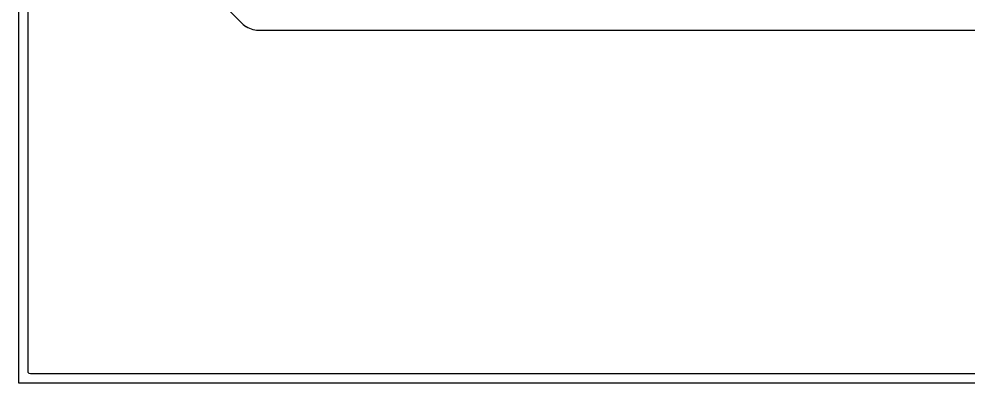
# Model space of a CAD drawing. Extents: x 20 to 124, y -124 to -20.
# Drawn here: x 20 to 72, y -124 to -104 of the extents above; entities that cross this region are included whole.
import ezdxf

# ---------------------------------------------------------------- set-up
doc = ezdxf.new("R2010")
doc.units = 0
doc.layers.add('BLACK', color=7, linetype='CONTINUOUS')
doc.layers.add('WHITE', color=7, linetype='CONTINUOUS')

msp = doc.modelspace()

# ---------------------------------------------------------------- linework, layer by layer
at = {"layer": 'BLACK', "linetype": 'CONTINUOUS'}
for p, q in [((20.5005, -123.3755), (20.5005, -74.782348)), ((25.549836, -97.615021), (32.277486, -104.342671)), ((32.277486, -104.342671), (32.432449, -104.455256)), ((32.432449, -104.455256), (32.44309, -104.462987)), ((32.44309, -104.462987), (32.534285, -104.509453)), ((32.534285, -104.509453), (32.625476, -104.555918)), ((32.625476, -104.555918), (32.625478, -104.555918)), ((32.625478, -104.555918), (32.625481, -104.55592)), ((32.625481, -104.55592), (32.722822, -104.587548)), ((32.722822, -104.587548), (32.820165, -104.619177)), ((32.820165, -104.619177), (32.921257, -104.635188)), ((32.921257, -104.635188), (33.022348, -104.6512)), ((33.022348, -104.6512), (33.022349, -104.6512)), ((33.022349, -104.6512), (102.905151, -104.6512)), ((20.511706, -123.427011), (20.5005, -123.3755)), ((20.557461, -123.479815), (20.511706, -123.427011)), ((20.6245, -123.4995), (20.557461, -123.479815)), ((123.3755, -123.4995), (20.6245, -123.4995))]:
    msp.add_line(p, q, dxfattribs=at)
at = {"layer": 'WHITE', "linetype": 'CONTINUOUS'}
for p, q in [((20, -124), (20, -20)), ((124, -124), (20, -124))]:
    msp.add_line(p, q, dxfattribs=at)

doc.saveas('drawing.dxf')
